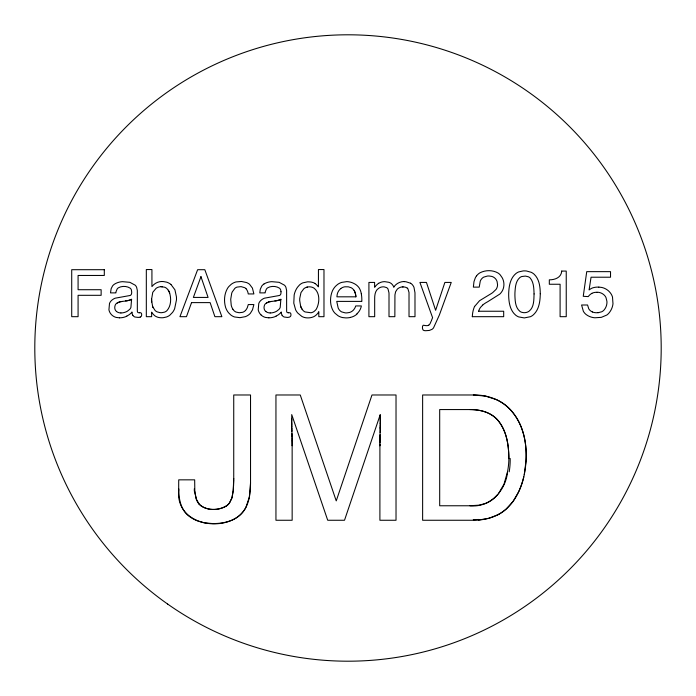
<?xml version="1.0" encoding="UTF-8"?>
<svg xmlns="http://www.w3.org/2000/svg" width="696" height="696" viewBox="0 0 696 696"><rect width="100%" height="100%" fill="white"/><g stroke="black" fill="none" stroke-linecap="round" stroke-linejoin="round"><path stroke-width="1.04" d="M379.912 445.553L379.903 520.26L396.024 520.26L396.024 394.98L371.977 394.98L336.238 500.902L300.254 394.98L275.947 394.98L275.947 520.26L292.155 520.26L292.146 445.483M380.251 415.86L380.251 414.599L344.511 520.26L327.712 520.26L291.728 414.599L291.728 419.296M233.734 479.179L233.734 394.98L250.534 394.98L250.534 482.902C250.447 492.69 249.516 503.234 243.426 511.308A27.231 27.231 0 0 1 238.876 516.006C231.637 521.835 222.094 523.557 213.028 523.583M380.242 417.113L380.251 415.79M380.242 418.357L380.242 416.991M379.903 445.823L379.912 444.779M380.242 418.183L380.225 422.028M380.233 420.567L380.233 419.375M233.734 478.474L233.238 490.41L232.003 497.683M379.912 445.283L379.929 442.404M379.912 444.7L379.92 444.083M380.225 421.759L380.19 425.604M233.725 479.883L233.586 485.53M250.534 482.902L249.359 496.996L245.845 507.549A45.257 35.444 45.9 0 1 234.395 518.981C211.949 531.048 175.514 520.364 178.733 490.071M380.207 424.142L380.216 422.95M380.199 425.326L380.138 430.241M379.929 442.734L379.973 439.559M380.173 427.701L380.181 426.517M379.938 441.995L379.946 441.22M151.606 299.184L152.763 292.303L156.104 288.318A9.37 9.37 0 0 1 160.967 286.682L164.526 287.178A7.169 7.169 0 0 1 166.988 288.675L168.284 290.232A12.824 12.824 0 0 1 169.502 292.633C171.373 298.462 171.19 305.805 166.979 310.599A7.195 7.195 0 0 1 164.465 312.165L161.872 312.669A12.206 12.206 0 0 1 159.802 312.591L157.192 311.886A7.604 7.604 0 0 1 155.077 310.468L152.676 306.64L151.65 300.933A34.495 34.495 0 0 1 151.606 299.184A32.155 32.155 0 0 0 151.719 302.029M380.155 429.101L380.164 427.944M379.946 440.794L379.99 438.663M380.12 431.372L380.138 430.067M379.973 439.176L380.033 435.748M380.094 432.503L380.12 431.25M379.99 438.376L380.06 434.704M380.103 432.433L380.033 435.966M524.288 474.698L526.045 460.63A103.069 103.069 0 0 0 526.115 452.504C525.767 441.203 523.383 429.763 517.78 419.845A55.515 55.515 0 0 0 513.457 413.32C504.269 400.861 488.601 394.615 473.376 394.98L422.629 394.98L422.629 520.26L473.202 520.26C482.206 520.251 491.402 518.503 499.276 513.987M508.898 458.603A74.898 74.898 0 0 1 507.532 471.723L504.017 484.138L498.414 493.803M507.575 471.731C505.827 490.593 489.853 508.01 469.965 505.766L439.689 505.766L439.689 409.561L469.791 409.561C478.161 409.553 486.913 411.223 493.716 416.382A37.549 32.364 -51.8 0 1 498.258 420.723C506.792 431.276 508.793 445.431 508.854 458.603C508.793 444.892 506.61 429.989 497.109 419.427A27.953 27.953 0 0 0 492.716 415.651C486.043 411.049 477.76 409.561 469.791 409.561M523.818 476.83C521.243 487.383 516.832 497.805 509.402 505.896A33.512 25.717 -45.2 0 1 499.293 514.031M231.82 498.31L229.28 503.208A13.868 13.868 0 0 1 226.722 505.714C219.31 510.499 208.591 510.812 201.127 505.94A13.102 13.102 0 0 1 199.239 504.182L196.194 498.902L194.749 491.402M431.389 320.612L432.59 317.672L419.923 282.428L426.448 282.428L435.626 310.312L444.875 282.428L451.234 282.428L439.385 314.966L433.547 327.842A5.986 5.986 0 0 1 431.981 329.356L429.345 330.435L425.804 330.713A10.727 10.727 0 0 1 423.907 330.504C421.872 330.574 421.82 323.649 424.325 325.363A10.658 10.658 0 0 0 425.282 325.554A8.439 8.439 0 0 0 426.387 325.641A4.611 4.611 0 0 0 428.771 325.189M431.155 321.187L430.232 323.327A13.311 13.311 0 0 1 430.084 323.64L429.998 323.814A4.898 4.898 0 0 1 428.736 325.11M474.689 306.379L479.527 300.733L489.131 294.869A48.546 48.546 0 0 0 492.646 292.659L496.065 289.397A8.23 8.23 0 0 0 497.553 284.699L497.083 281.515A7.804 7.804 0 0 0 491.942 276.451L489.245 276.007A14.111 14.111 0 0 0 487.322 276.068L483.746 277.121A7.351 7.351 0 0 0 481.928 278.522L481.188 279.427A8.77 8.77 0 0 0 480.275 281.106L479.222 287.126L473.367 287.126L473.967 281.697L475.316 277.852A13.137 13.137 0 0 1 476.595 275.816M476.595 275.816L477.178 275.111A11.823 11.823 0 0 1 479.944 272.832C485.477 269.918 492.785 269.874 498.197 273.119A10.449 10.449 0 0 1 500.276 274.972L502.19 277.73A13.903 13.903 0 0 1 503.913 284.447A14.973 14.973 0 0 1 503.843 285.795L503.669 287.091A12.554 12.554 0 0 1 501.729 291.798L500.946 292.842A14.807 14.807 0 0 1 499.745 294.13L487.626 301.777A29.763 29.763 0 0 0 482.667 305.031M497.831 494.517L494.117 498.284A29.745 29.745 0 0 1 485.347 503.539L478.839 505.174L469.965 505.766M482.702 305.074L480.64 307.24A10.832 10.832 0 0 0 478.657 311.234M340.805 288.57L340.092 289.197A10.336 10.336 0 0 0 337.247 294.217L336.899 296.818L355.934 296.818A20.132 20.132 0 0 0 355.36 293.451L354.603 291.424A9.265 9.265 0 0 0 353.994 290.336L353.298 289.423A7.508 7.508 0 0 0 351.141 287.718L348.365 286.83L344.955 286.787A8.622 8.622 0 0 0 340.796 288.562M120.904 312.965A13.363 13.363 0 0 0 127.359 311.216L129.708 309.363A7.273 7.273 0 0 0 130.909 307.449L131.588 299.254A10.179 10.179 0 0 1 128.856 300.341A23.22 23.22 0 0 1 125.602 301.011L122.339 301.429A21.437 21.437 0 0 0 119.373 301.977L116.258 303.63A4.742 4.742 0 0 0 115.136 305.344L114.805 306.771A7.36 7.36 0 0 0 114.77 307.876L114.875 308.746A4.637 4.637 0 0 0 116.362 311.321L116.589 311.495M263.906 284.072L263.427 284.403A7.726 7.726 0 0 0 261.809 286.004L260.269 289.301L259.799 292.885L265.167 292.885A13.041 13.041 0 0 1 265.437 291.354L266.411 289.058A5.333 5.333 0 0 1 267.655 287.822C271.144 285.804 276.042 285.934 279.427 288.144A4.202 4.202 0 0 1 280.627 289.788L281.027 291.694M226.252 506.053C218.222 510.707 206.155 511.082 199.239 504.182M270.187 312.965A13.363 13.363 0 0 0 276.651 311.216L279 309.363A7.273 7.273 0 0 0 280.201 307.449L280.871 299.254A10.179 10.179 0 0 1 278.148 300.341A23.22 23.22 0 0 1 274.894 301.011L271.623 301.429A21.437 21.437 0 0 0 268.656 301.977L265.541 303.63A4.742 4.742 0 0 0 264.419 305.344L264.089 306.771A7.36 7.36 0 0 0 264.054 307.876L264.167 308.746A4.637 4.637 0 0 0 265.646 311.321L265.872 311.495M140.227 317.089C142.454 316.793 142.175 311.443 139.461 312.774M306.901 287.17L308.398 286.891A10.484 10.484 0 0 1 309.946 286.856L310.886 286.952A7.978 7.978 0 0 1 314.235 288.318C320.143 293.147 319.699 302.769 316.41 308.998A10.518 10.518 0 0 1 315.436 310.242L313.966 311.53A7.465 7.465 0 0 1 310.973 312.756L305.083 311.947A7.308 7.308 0 0 1 303.021 310.425L302.047 309.163A13.972 13.972 0 0 1 300.629 306.127L299.715 300.637A27.927 27.927 0 0 1 299.75 298.384L300.985 292.555L303.865 288.709A8.326 8.326 0 0 1 307.388 287.048M598.116 312.73L601.796 311.747A7.604 7.604 0 0 0 604.137 309.911L604.459 309.52A11.971 11.971 0 0 0 606.956 302.29A14.216 14.216 0 0 0 606.868 301.124L605.99 297.584A8.265 8.265 0 0 0 603.989 294.869A10.162 10.162 0 0 0 598.464 292.32L596.968 292.25M478.396 520.069L488.94 518.268L497.77 514.805A42.152 42.152 0 0 0 506.07 509.133L513.039 501.459L518.659 491.776A76.908 76.908 0 0 0 523.227 479.144C529.508 453.992 526.863 422.872 505.609 405.29A44.187 44.187 0 0 0 496.318 399.565L485.573 396.128L473.376 394.98M288.744 312.774C291.433 311.564 291.772 316.697 289.519 317.089A11.223 11.223 0 0 1 287.309 317.428L284.177 317.011A4.28 4.28 0 0 1 282.324 315.558L282.15 315.305M478.674 311.243L503.687 311.243L503.687 316.68L472.245 316.68M212.75 523.583L204.354 522.844L198.221 521.173A35.827 35.827 0 0 1 188.703 515.953A14.92 10.527 44.1 0 1 184.475 511.534C178.002 502.399 178.681 490.462 178.724 479.84L194.671 479.84L194.837 492.446L196.455 499.598A13.259 10.066 42.6 0 0 199.134 504.252M268.847 317.828L265.515 317.428A10.153 10.153 0 0 1 261.052 314.949M119.564 317.828L116.232 317.428A10.153 10.153 0 0 1 111.769 314.949A10.675 10.675 0 0 1 111.064 314.192A9.431 9.431 0 0 1 108.933 309.781L109.498 303.465A8.335 8.335 0 0 1 111.725 300.307A12.276 12.276 0 0 1 115.162 298.192L130.187 295.478A2.697 2.697 0 0 0 131.37 294.26A5.707 5.707 0 0 0 131.657 291.702L131.344 289.788A4.202 4.202 0 0 0 130.143 288.144C126.75 285.934 121.861 285.804 118.364 287.822A5.333 5.333 0 0 0 117.128 289.058L116.154 291.354A13.041 13.041 0 0 0 115.884 292.885L110.507 292.885L111.16 288.675L112.517 286.004A7.726 7.726 0 0 1 114.144 284.403L114.623 284.072A16.695 16.695 0 0 1 122.496 281.671L129.865 282.324L135.233 285.212A7.178 7.178 0 0 1 136.625 287.3L137.329 290.467L137.338 310.799A2.645 2.645 0 0 0 137.678 312.252A0.974 0.974 0 0 0 138.017 312.521L138.721 312.748A3.976 3.976 0 0 0 139.261 312.774M598.838 287.083L601.805 287.465A14.738 14.738 0 0 1 607.617 290.171A15.947 15.947 0 0 1 609.27 291.641L610.227 292.729A12.946 12.946 0 0 1 612.506 297.053L612.985 303.804A17.539 17.539 0 0 1 610.053 311.617L609.104 312.878A11.71 11.71 0 0 1 606.799 315.044L601.327 317.35L594.923 317.785A16.347 16.347 0 0 1 586.389 314.705A10.892 10.892 0 0 1 583.361 311.277L581.586 305.005L587.572 305.005L588.729 308.737A7.343 7.343 0 0 0 590.765 311.008L591.2 311.303A8.596 8.596 0 0 0 592.4 311.939M410.631 283.237L405.916 281.741A17.174 17.174 0 0 0 404.254 281.663M314.966 283.481L315.758 284.055A19.732 19.732 0 0 1 318.42 286.865L318.446 269.543L323.979 269.543L323.979 316.68L318.803 316.68L318.803 311.912M170.929 284.438L174.931 289.814L176.427 296.818A33.991 33.991 0 0 1 176.471 299.906L174.626 308.772A18.775 18.775 0 0 1 172.556 312.4L169.798 315.227A12.05 12.05 0 0 1 166.448 317.011L163.343 317.68A16.826 16.826 0 0 1 161.167 317.759L160.228 317.698A10.649 10.649 0 0 1 154.825 315.775A16.913 16.913 0 0 1 151.702 312.26M132.866 315.305L133.04 315.558A4.28 4.28 0 0 0 134.894 317.011L138.017 317.402A11.223 11.223 0 0 0 140.235 317.106M232.873 309.224L233.769 310.425A6.838 6.838 0 0 0 236.101 312.078L239.137 312.73L242.565 312.33A6.821 6.821 0 0 0 245.392 310.564M361.337 293.842L361.72 296.914A64.789 64.789 0 0 1 361.842 300.759L361.85 301.394L336.742 301.394L338.186 308.05A10.91 10.91 0 0 0 339.204 309.755L339.5 310.138A7.134 7.134 0 0 0 341.701 311.912L345.173 312.861A13.633 13.633 0 0 0 346.895 312.895L349.462 312.487A8.7 8.7 0 0 0 353.194 310.294L353.533 309.929A10.127 10.127 0 0 0 355.708 305.935L361.372 305.935A13.998 13.998 0 0 1 356.926 313.792M291.876 429.867L291.998 435.035M291.841 428.118L291.911 431.303M291.963 433.617L292.033 436.775M291.807 426.352L291.868 429.101M292.007 435.818L292.068 438.532M291.789 425.134L291.824 427.04M292.05 437.862L292.085 439.75M291.789 425.465L291.763 423.385M292.085 439.42L292.094 440.638M292.094 440.298L292.111 441.481M291.781 424.577L291.755 422.568M178.733 489.94L178.724 488.792M292.111 441.177L292.146 445.745M292.12 442.047L292.146 445.135M291.746 421.933L291.755 422.811M291.728 419.027L291.746 421.785M291.737 421.036L291.728 419.662M151.641 312.295L151.641 316.68L146.325 316.68L146.325 269.543L151.928 269.543L151.928 286.587A12.85 12.85 0 0 1 162.124 281.471M194.358 491.359A52.635 42.961 31.8 0 1 194.323 488.731M226.252 506.062A22.777 17.791 44.6 0 0 229.828 502.442L232.046 497.544L233.186 490.941A97.91 65.946 62.3 0 0 233.534 485.503M478.457 519.451A82.424 68.312 -54.2 0 1 473.289 519.712M510.185 458.473A84.364 75.829 -26.6 0 1 509.202 471.845M120.904 312.922A6.925 6.925 0 0 1 116.563 311.53M131.64 299.367A16.782 16.782 0 0 1 125.593 300.872M131.935 312.2A15.051 15.051 0 0 1 126.785 316.062M132.805 315.332A8.691 8.691 0 0 1 131.935 312.13M126.837 316.167A15.825 15.825 0 0 1 119.564 317.811M160.967 286.691A10.649 10.649 0 0 1 162.551 286.735M162.124 281.532A17.069 17.069 0 0 1 163.691 281.602L166.588 282.15A12.719 12.719 0 0 1 170.929 284.438M246.001 288.64A10.562 10.562 0 0 1 248.237 293.947L253.883 293.938L252.422 288.083L249.516 284.255A12.337 12.337 0 0 0 246.488 282.541L241.512 281.48L236.092 281.923A13.65 13.65 0 0 0 231.272 284.264L228.932 286.456A15.251 15.251 0 0 0 227.444 288.483C224.225 294.077 223.79 301.098 225.556 307.24A17.095 17.095 0 0 0 228.549 312.765L230.724 314.914A12.45 12.45 0 0 0 234.613 316.985L240.007 317.663L245.314 316.671A13.094 13.094 0 0 0 249.09 314.522A10.797 10.797 0 0 0 250.421 313.209L252.491 309.816L253.883 304.561L248.281 304.561L247.332 307.58A10.301 10.301 0 0 1 245.401 310.564M245.949 288.683A5.159 5.159 0 0 0 244.896 287.761L241.068 286.621L236.962 287.109A7.317 7.317 0 0 0 234.9 288.283L232.229 291.955A15.068 15.068 0 0 0 231.707 293.32L230.715 299.306L231.237 305.3A13.868 13.868 0 0 0 232.855 309.233M280.949 291.702A5.707 5.707 0 0 1 280.705 294.277A2.697 2.697 0 0 1 279.479 295.478L264.454 298.184A12.276 12.276 0 0 0 261.009 300.298A8.335 8.335 0 0 0 258.781 303.465L258.225 309.781A9.431 9.431 0 0 0 260.348 314.192A10.675 10.675 0 0 0 261.061 314.94M270.187 312.922A6.925 6.925 0 0 1 265.846 311.53M280.923 299.367A16.782 16.782 0 0 1 274.885 300.872M281.228 312.2A15.051 15.051 0 0 1 276.077 316.062M282.089 315.332A8.691 8.691 0 0 1 281.228 312.13M276.121 316.167A15.825 15.825 0 0 1 268.847 317.811M263.88 284.029A16.695 16.695 0 0 1 271.788 281.671L279.148 282.324L284.525 285.212A7.178 7.178 0 0 1 285.908 287.3L286.613 290.467L286.63 310.799A2.645 2.645 0 0 0 286.961 312.252A0.974 0.974 0 0 0 287.309 312.521L288.005 312.748A3.976 3.976 0 0 0 288.544 312.774M315.001 283.42A11.893 11.893 0 0 0 309.337 281.906A17.757 17.757 0 0 0 307.501 281.845L302.795 282.872A11.745 11.745 0 0 0 299.567 284.908L297.453 287.309A20.915 20.915 0 0 0 294.173 294.947L293.782 303.16L295.609 309.764A15.59 15.59 0 0 0 297.818 313.087L301.786 316.375A11.963 11.963 0 0 0 306.327 317.82L307.736 317.898A13.868 13.868 0 0 0 314.061 316.541A12.78 12.78 0 0 0 318.742 311.878M361.302 293.851A15.425 15.425 0 0 0 359.066 287.779A13.32 13.32 0 0 0 353.794 283.429A15.799 15.799 0 0 0 346.756 281.636L341.719 282.385A14.077 14.077 0 0 0 337.456 284.56L335.62 286.186A17.043 17.043 0 0 0 332.323 291.111C329.826 297.288 329.817 304.77 333.071 310.686A14.329 14.329 0 0 0 335.011 313.243L337.986 315.697A13.981 13.981 0 0 0 342.78 317.602L345.86 317.898A20.01 20.01 0 0 0 350.566 317.411M357.083 313.966A13.642 13.642 0 0 1 350.549 317.359M407.308 288.188A3.376 3.376 0 0 1 407.891 288.744L409.013 292.468L409.022 316.68L414.999 316.68L414.981 292.772L413.972 287.352A9.526 9.526 0 0 0 413.328 286.047L412.563 284.951A8.1 8.1 0 0 0 410.631 283.237M403.141 286.943A6.96 6.96 0 0 1 407.343 288.135M402.305 286.943A9.648 9.648 0 0 1 403.132 286.909M402.297 286.917A8.456 8.456 0 0 0 397.285 289.162L395.624 291.746L394.936 294.869L394.85 316.68L389.003 316.68L389.003 294.321A23.786 23.786 0 0 0 388.951 292.703L387.994 288.953A4.185 4.185 0 0 0 386.584 287.596L384.131 286.882A9.379 9.379 0 0 0 382.87 286.848A8.056 8.056 0 0 0 379.068 288.04C375.344 290.041 374.622 294.678 374.674 298.514L374.674 316.68L368.915 316.68L368.915 282.428L374.605 282.428L374.605 287.291A19.723 19.723 0 0 1 378.607 283.289M393.814 286.987A12.659 12.659 0 0 1 404.254 281.515M393.866 287.091A10.945 10.945 0 0 0 391.413 283.629A8.43 8.43 0 0 0 388.873 282.306L384.775 281.663A11.371 11.371 0 0 0 378.659 283.35M472.34 316.68A27.222 27.222 0 0 1 474.594 306.344M598.099 312.643A11.675 11.675 0 0 1 592.383 311.982M591.844 293.338A10.84 10.84 0 0 1 596.968 292.303M591.861 293.381A11.04 11.04 0 0 0 588.25 296.6L583.248 296.305L586.737 271.649L610.531 271.649L610.531 277.217L591.052 277.217L589.103 289.945A14.216 14.216 0 0 1 592.453 287.961A15.965 15.965 0 0 1 598.83 287.152M118.807 302.134A19.705 19.705 0 0 1 122.339 301.455M117.093 302.96A6.351 6.351 0 0 1 117.833 302.551M168.284 290.232A13.033 13.033 0 0 1 169.694 293.155M153.12 307.71A12.737 12.737 0 0 1 152.537 306.24M268.09 302.134A19.705 19.705 0 0 1 271.623 301.455M266.385 302.96A6.351 6.351 0 0 1 267.125 302.551M302.038 309.172A14.198 14.198 0 0 1 300.454 305.57M354.142 290.258A15.277 15.277 0 0 1 355.813 296.827M534.067 293.938C533.806 299.776 534.215 307.084 529.16 311.129A7.699 7.699 0 0 1 526.402 312.434L525.367 312.617A9.448 9.448 0 0 1 523.592 312.661L521.704 312.278A6.838 6.838 0 0 1 520.034 311.443C515.405 307.771 515.136 301.229 514.918 295.8A67.547 67.547 0 0 1 514.944 292.677C515.292 287.457 515.571 281.245 519.842 277.574A7.134 7.134 0 0 1 521.783 276.53L525.376 276.086L528.334 276.773A6.586 6.586 0 0 1 530.195 278.035C533.858 282.367 533.841 288.553 534.067 293.938M540.27 293.721C540.183 301.281 539.104 309.955 532.979 315.157A12.354 12.354 0 0 1 530.448 316.697L524.314 317.924L518.72 316.924A12.232 12.232 0 0 1 515.649 315.131C510.133 310.486 508.872 302.777 508.689 295.957A58.22 58.22 0 0 1 508.706 292.79C509.002 285.891 510.342 278.113 515.988 273.493A12.093 12.093 0 0 1 518.764 271.901L523.131 270.927A19.392 19.392 0 0 1 526.489 270.996L531.178 272.284A12.424 12.424 0 0 1 534.241 274.346C539.391 279.305 540.2 286.943 540.27 293.721M561.698 271.075C561.367 277.574 554.886 279.879 549.318 279.835L549.318 284.255L560.097 284.255L560.097 316.68L566.24 316.68L566.24 271.075L561.698 271.075M191.548 302.612L186.467 316.68L179.942 316.68L197.629 269.7L204.824 269.7L221.867 316.68L214.899 316.68L210.131 302.612L191.548 302.612M200.953 276.669L193.375 297.427L208.087 297.427L200.953 276.669M104.304 269.7L71.714 269.7L71.714 316.68L78.082 316.68L78.082 295.313L101.138 295.313L101.138 289.719L78.082 289.719L78.082 275.459L104.304 275.459L104.304 269.7M167.658 604.067A313.2 313.2 0 0 0 659.93 376.144A313.2 313.2 0 0 0 216.404 63.788A313.2 313.2 0 0 0 167.658 604.067"/></g></svg>
